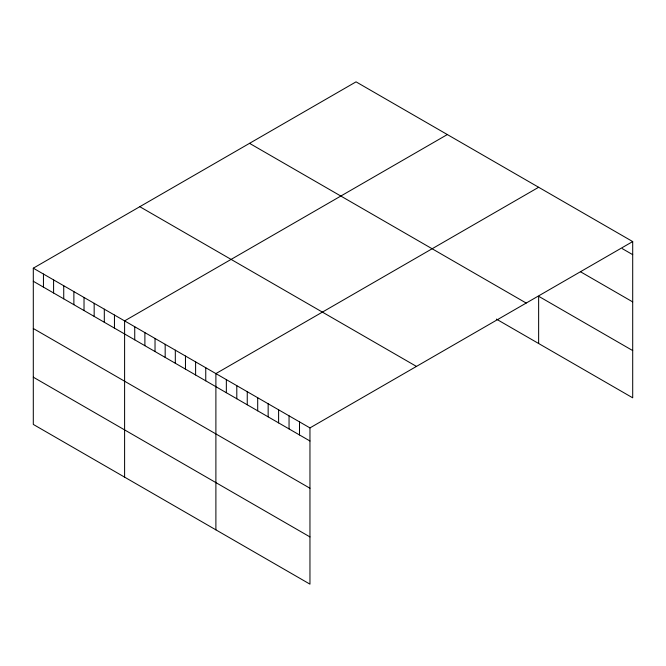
<?xml version="1.0" encoding="UTF-8"?>
<svg xmlns="http://www.w3.org/2000/svg" width="666" height="666" viewBox="0 0 666 666"><rect width="100%" height="100%" fill="white"/><g stroke="black" fill="none" stroke-linecap="round" stroke-linejoin="round"><path stroke-width="1" d="M33.3 268.182L309.956 427.905L309.956 584.149L33.3 424.425L33.3 268.182L356.044 81.851L632.7 241.575L632.7 397.818L496.37 319.106M447.336 134.557L124.6 320.887L124.6 477.131M538.636 187.271L215.892 373.601L215.892 529.845M309.956 427.905L632.7 241.575M622.252 248.626L632.7 254.662M580.444 271.728L632.7 301.906M632.7 350.574L538.636 296.27L538.636 343.514M249.534 143.34L526.198 303.063M139.802 206.693L416.466 366.417M33.3 281.268L309.956 440.992M33.3 328.505L309.956 488.236M33.3 377.181L309.956 536.913M299.509 421.878L299.509 434.956M289.052 415.842L289.052 428.921M278.604 409.806L278.604 422.893M268.157 403.771L268.157 416.858M257.7 397.735L257.7 410.822M247.252 391.7L247.252 404.786M236.796 385.672L236.796 398.751M226.348 379.637L226.348 392.715M205.752 367.74L205.752 380.827M195.604 361.888L195.604 374.975M185.464 356.027L185.464 369.114M175.316 350.174L175.316 363.261M165.176 344.314L165.176 357.401M155.028 338.461L155.028 351.548M144.888 332.6L144.888 345.687M134.74 326.748L134.74 339.835M114.452 315.035L114.452 328.122M104.312 309.174L104.312 322.261M94.164 303.321L94.164 316.408M84.024 297.461L84.024 310.547M73.876 291.608L73.876 304.695M63.736 285.747L63.736 298.834M53.588 279.895L53.588 292.982M43.448 274.034L43.448 287.121"/></g></svg>
